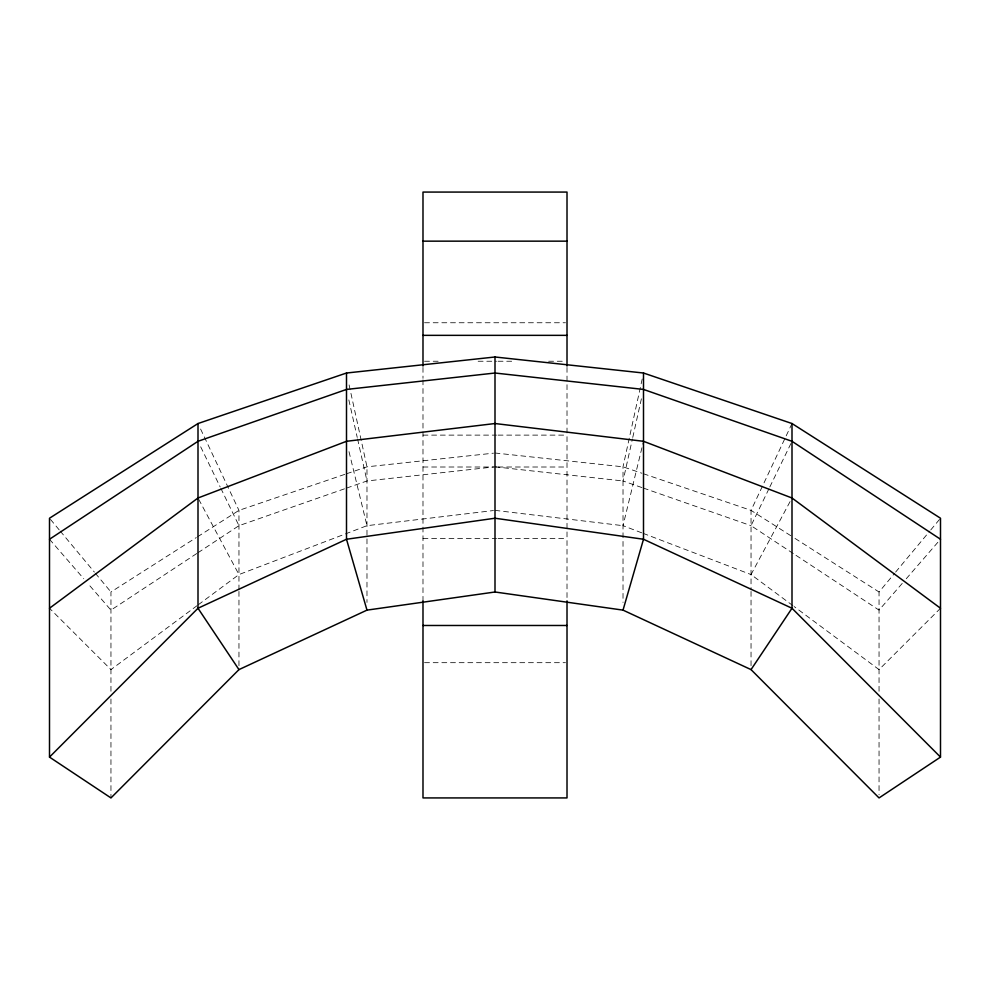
<?xml version="1.0" encoding="UTF-8"?>
<svg xmlns="http://www.w3.org/2000/svg" width="990" height="990" viewBox="0 0 990 990"><rect width="100%" height="100%" fill="white"/><g stroke="black" fill="none" stroke-linecap="round" stroke-linejoin="round"><path stroke-width="0.74" stroke-dasharray="4.95 3.71" d="M642.201 378.972L623.019 466.822L623.019 602.452M641.928 487.575L623.019 480.967L632.424 438.941M632.759 437.444L642.151 395.431M641.718 532.818L623.019 525.678L643.141 442.778M792 423.534L751.039 510.37L751.039 589.892M793.275 553.546L751.039 525.678L769.168 488.33M769.836 486.944L792 441.293M792.891 605.633L751.039 574.559L792 497.995M879.046 691.255L879.046 591.995L894.663 573.26M895.628 572.084L929.771 531.11M930.749 529.935L940.5 518.228M902.224 583.407L879.046 610.125L794.562 554.388M906.246 578.754L940.5 539.253M940.5 608.256L879.046 669.611L794.116 606.548M197.109 605.633L110.954 669.611L49.5 608.256M198.347 604.717L238.961 574.559L366.981 525.678L493.478 510.543M196.725 553.546L110.954 610.125L87.776 583.407M198 552.705L238.961 525.678L345.164 488.59M110.954 691.255L110.954 591.995L196.292 537.57M197.592 536.753L238.961 510.37L345.164 474.235M346.611 488.082L366.981 480.967L493.478 466.983M346.611 473.74L366.981 466.822L493.478 453.173M424.524 322.752L565.476 322.752M424.524 361.239L441.379 361.239M478.145 361.239L496.535 361.239M498.069 361.239L511.855 361.239M548.621 361.239L565.476 361.239M422.99 435.117L496.535 435.117M498.069 435.117L567.01 435.117M422.99 467.008L496.535 467.008M498.069 467.008L567.01 467.008M422.99 538.387L496.535 538.387M498.069 538.387L567.01 538.387M424.524 662.681L565.476 662.681M495 452.999L623.019 466.822L641.928 473.245M495 466.822L623.019 480.967M495 510.37L623.019 525.678M643.389 473.74L751.039 510.37L793.708 537.57M643.389 488.082L751.039 525.678M643.154 533.363L751.039 574.559M794.995 538.399L879.046 591.995M49.5 539.253L83.754 578.754M50.478 519.391L59.252 529.935M60.229 531.11L94.372 572.084M95.337 573.26L110.954 591.995M198.718 499.331L238.961 574.559M200.685 446.824L220.164 486.944M220.832 488.33L238.961 525.678M200.599 429.041L238.961 510.37L238.961 589.892M349.012 451.663L366.981 525.678M348.851 399.935L357.242 437.444M357.576 438.941L366.981 480.967M349.099 384.924L366.981 466.822L366.981 602.452M879.046 698.99L879.046 794.834M751.039 591.426L751.039 668.077M567.01 367.401L567.01 600.868M422.99 367.401L422.99 378.329M422.99 379.863L422.99 600.868M238.961 591.426L238.961 668.077M110.954 698.99L110.954 797.928"/><path stroke-width="1.49" d="M623.019 610.125L643.5 539.253L643.5 373.02L495 356.994L346.5 373.02L198 423.534L49.5 518.228L49.5 757.102L110.954 797.928L238.961 669.611L366.981 610.125L495 591.995L623.019 610.125L751.039 669.611L879.046 797.928L940.5 757.102L940.5 518.228L792 423.534L643.5 373.02M751.039 669.611L792 608.256L792 423.534M49.5 757.102L198 608.256L346.5 539.253L495 518.228L643.5 539.253L792 608.256L940.5 757.102M49.5 608.256L198 497.995L346.5 441.293L495 423.534L643.5 441.293L792 497.995L940.5 608.256M49.5 539.253L198 441.293L346.5 389.429L495 373.02L643.5 389.429L792 441.293L940.5 539.253M422.99 241.152L567.01 241.152M422.99 335.35L567.01 335.35M422.99 625.482L567.01 625.482M238.961 669.611L198 608.256L198 423.534M366.981 610.125L346.5 539.253L346.5 373.02M567.01 366.04L567.01 192.072L422.99 192.072L422.99 366.04M567.01 600.868L567.01 797.928L422.99 797.928L422.99 600.868M495 356.994L495 591.995"/></g></svg>
